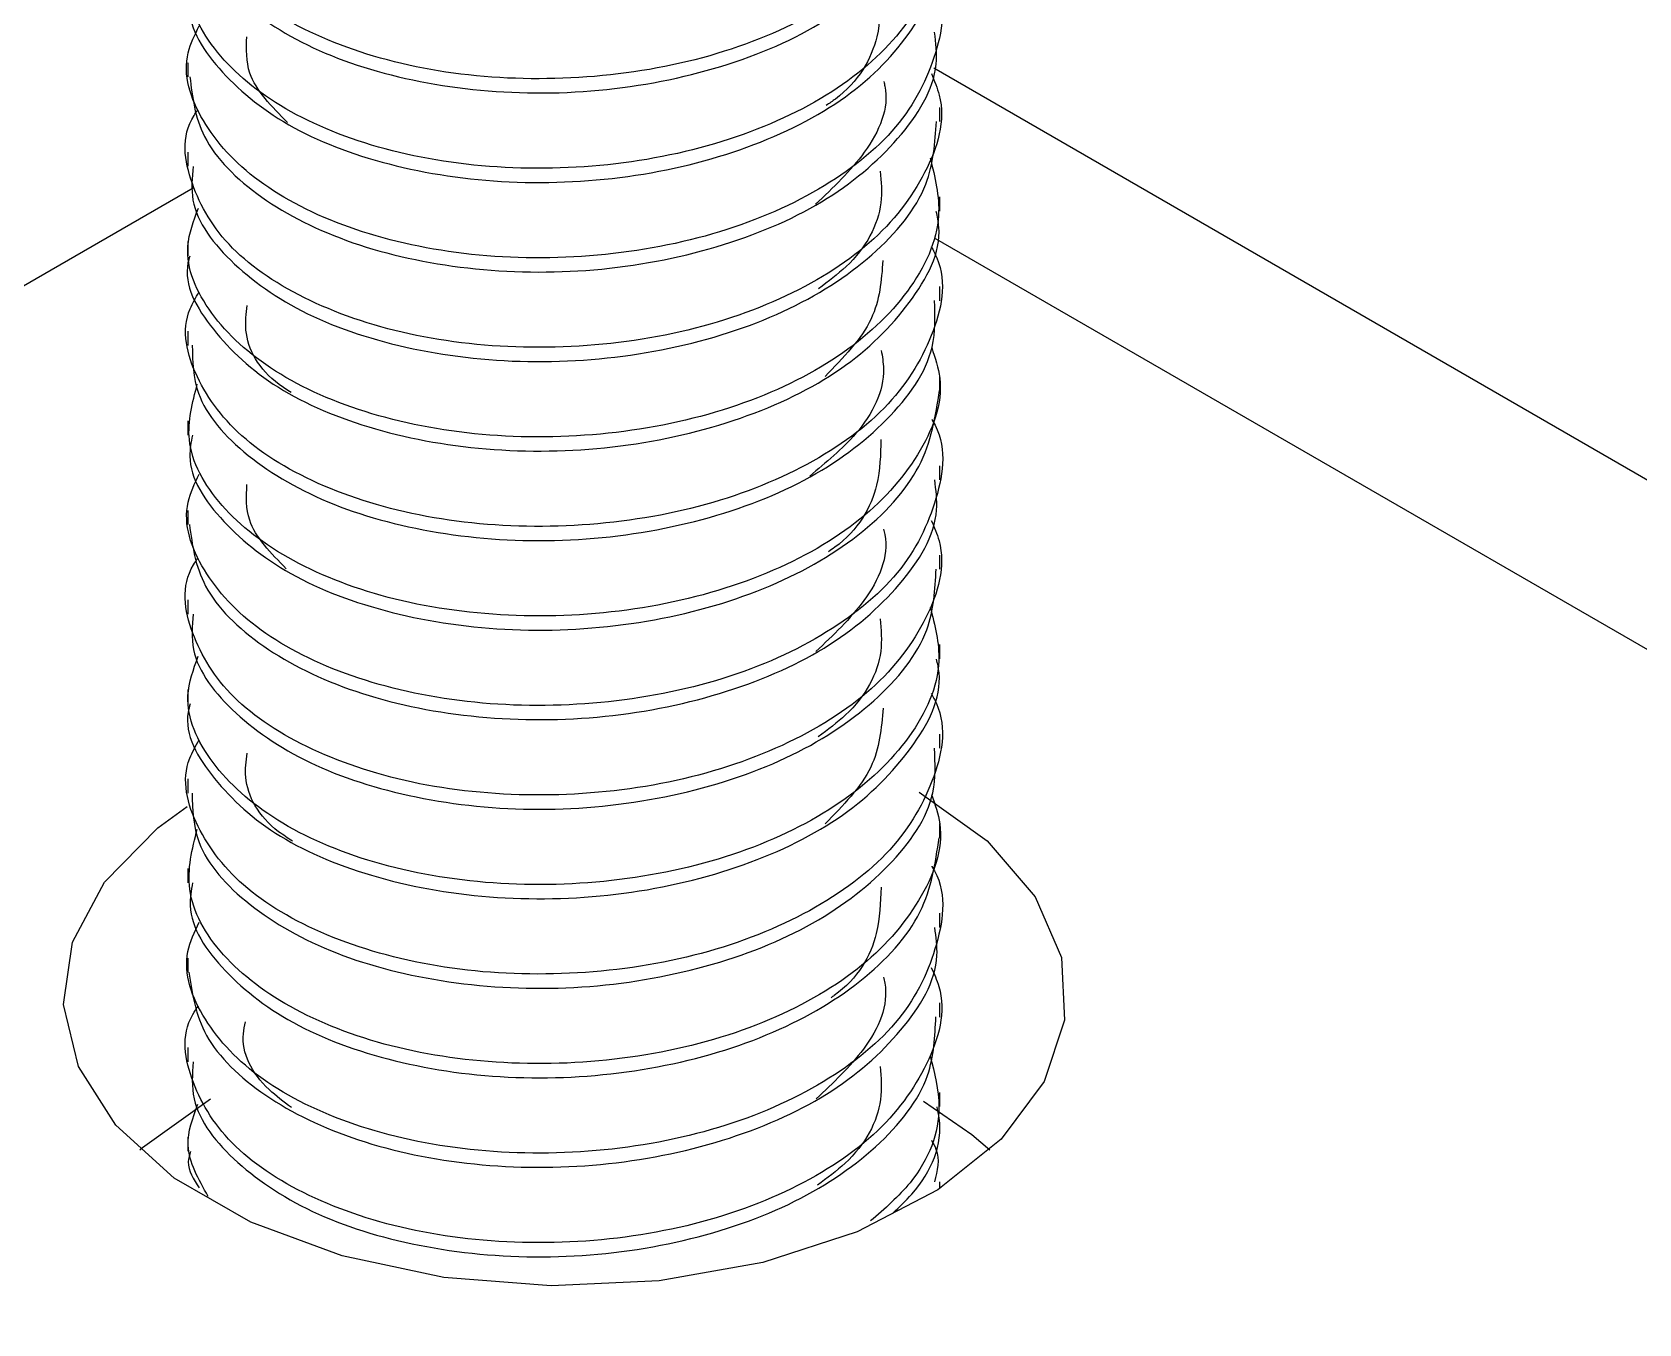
# Model space of a CAD drawing. Extents: x -976302 to -776254, y 5665 to 231437.
# Drawn here: x -793204.6 to -793075.5, y 92816.9 to 92920.6 of the extents above; entities that cross this region are included whole.
import ezdxf

# ---------------------------------------------------------------- set-up
doc = ezdxf.new("R2010")
doc.units = 0
doc.header["$LTSCALE"] = 1000
doc.header["$MEASUREMENT"] = 0
doc.layers.add('暖通', color=7, linetype='Continuous')

msp = doc.modelspace()

# ---------------------------------------------------------------- linework, layer by layer
at = {"layer": '暖通', "color": 7}
for p, q in [((-793192.06, 92918.19), (-793192.06, 92917.05)), ((-793192.06, 92918.19), (-793192.06, 92917.05)), ((-792896.15, 92781.5), (-793132.14, 92917.74)), ((-792896.15, 92781.5), (-793132.14, 92917.74)), ((-793131.68, 92913.46), (-793131.68, 92914.6)), ((-793131.68, 92913.46), (-793131.68, 92914.6)), ((-793192.06, 92911), (-793192.06, 92909.87)), ((-793192.06, 92911), (-793192.06, 92909.87)), ((-793191.64, 92908.11), (-793300.55, 92845.24)), ((-793191.64, 92908.11), (-793300.55, 92845.24)), ((-793131.68, 92906.27), (-793131.68, 92907.41)), ((-793131.68, 92906.27), (-793131.68, 92907.41)), ((-793192.06, 92903.82), (-793192.06, 92902.67)), ((-793192.06, 92903.82), (-793192.06, 92902.67)), ((-792916.27, 92779.51), (-793132.1, 92904.1)), ((-792916.27, 92779.51), (-793132.1, 92904.1)), ((-793131.68, 92899.08), (-793131.68, 92900.22)), ((-793131.68, 92899.08), (-793131.68, 92900.22)), ((-793192.06, 92896.62), (-793192.06, 92895.48)), ((-793192.06, 92896.62), (-793192.06, 92895.48)), ((-793131.68, 92891.88), (-793131.68, 92893.03)), ((-793131.68, 92891.88), (-793131.68, 92893.03)), ((-793192.06, 92889.43), (-793192.06, 92888.29)), ((-793192.06, 92889.43), (-793192.06, 92888.29)), ((-793131.68, 92884.7), (-793131.68, 92885.83)), ((-793131.68, 92884.7), (-793131.68, 92885.83)), ((-793192.06, 92882.24), (-793192.06, 92881.1)), ((-793192.06, 92882.24), (-793192.06, 92881.1)), ((-793131.68, 92877.51), (-793131.68, 92878.65)), ((-793131.68, 92877.51), (-793131.68, 92878.65)), ((-793192.06, 92875.05), (-793192.06, 92873.91)), ((-793192.06, 92875.05), (-793192.06, 92873.91)), ((-793131.68, 92870.31), (-793131.68, 92871.46)), ((-793131.68, 92870.31), (-793131.68, 92871.46)), ((-793192.06, 92867.86), (-793192.06, 92866.72)), ((-793192.06, 92867.86), (-793192.06, 92866.72)), ((-793131.68, 92863.13), (-793131.68, 92864.26)), ((-793131.68, 92863.13), (-793131.68, 92864.26)), ((-793192.06, 92860.67), (-793192.06, 92859.53)), ((-793192.06, 92860.67), (-793192.06, 92859.53)), ((-793131.68, 92855.93), (-793131.68, 92857.08)), ((-793131.68, 92855.93), (-793131.68, 92857.08)), ((-793192.06, 92853.48), (-793192.06, 92852.34)), ((-793192.06, 92853.48), (-793192.06, 92852.34)), ((-793131.68, 92848.75), (-793131.68, 92849.88)), ((-793131.68, 92848.75), (-793131.68, 92849.88)), ((-793192.06, 92846.29), (-793192.06, 92845.15)), ((-793192.06, 92846.29), (-793192.06, 92845.15)), ((-793131.68, 92841.55), (-793131.68, 92842.69)), ((-793131.68, 92841.55), (-793131.68, 92842.69)), ((-793192.06, 92839.1), (-793192.06, 92837.96)), ((-793192.06, 92839.1), (-793192.06, 92837.96)), ((-793131.68, 92834.36), (-793131.68, 92835.5)), ((-793131.68, 92834.36), (-793131.68, 92835.5)), ((-793192.06, 92831.91), (-793192.06, 92830.77)), ((-793192.06, 92831.91), (-793192.06, 92830.77)), ((-793131.68, 92827.76), (-793131.68, 92828.31)), ((-793131.68, 92827.76), (-793131.68, 92828.31))]:
    msp.add_line(p, q, dxfattribs=at)
at = {"layer": '暖通', "color": 7, "flags": 128}
for points in [[(-793133.32, 92859.62), (-793127.87, 92855.7), (-793124, 92851.2), (-793121.9, 92846.32), (-793121.66, 92841.3), (-793123.3, 92836.36), (-793126.74, 92831.75), (-793131.82, 92827.66), (-793138.3, 92824.31), (-793145.88, 92821.84), (-793154.2, 92820.36), (-793162.88, 92819.95), (-793171.5, 92820.63), (-793179.67, 92822.36), (-793187.01, 92825.07), (-793193.16, 92828.62), (-793197.85, 92832.86), (-793200.85, 92837.57), (-793202.03, 92842.55), (-793201.32, 92847.56), (-793198.76, 92852.37), (-793194.48, 92856.74), (-793192.12, 92858.46)], [(-793133.32, 92859.62), (-793127.87, 92855.7), (-793124, 92851.2), (-793121.9, 92846.32), (-793121.66, 92841.3), (-793123.3, 92836.36), (-793126.74, 92831.75), (-793131.82, 92827.66), (-793138.3, 92824.31), (-793145.88, 92821.84), (-793154.2, 92820.36), (-793162.88, 92819.95), (-793171.5, 92820.63), (-793179.67, 92822.36), (-793187.01, 92825.07), (-793193.16, 92828.62), (-793197.85, 92832.86), (-793200.85, 92837.57), (-793202.03, 92842.55), (-793201.32, 92847.56), (-793198.76, 92852.37), (-793194.48, 92856.74), (-793192.12, 92858.46)], [(-793190.25, 92834.96), (-793195.7, 92831.05), (-793195.91, 92830.86)], [(-793190.25, 92834.96), (-793195.7, 92831.05), (-793195.91, 92830.86)], [(-793127.66, 92830.86), (-793129.09, 92832.09), (-793132.99, 92834.77)], [(-793127.66, 92830.86), (-793129.09, 92832.09), (-793132.99, 92834.77)]]:
    msp.add_lwpolyline(points, dxfattribs=at)
at = {"layer": '暖通', "color": 7}
for points, knots in [([(-793132.36, 92939.33), (-793132.19, 92938.99), (-793130.99, 92936.66), (-793132.05, 92931.96), (-793135.75, 92926.09), (-793142.7, 92921.26), (-793151.74, 92917.96), (-793161.94, 92916.62), (-793172.14, 92917.21), (-793181.16, 92919.77), (-793188.06, 92923.84), (-793191.75, 92928.96), (-793192.72, 92933.22), (-793191.41, 92935.35), (-793191.16, 92935.77)], [0, 0, 0, 0, 0.016334, 0.112413, 0.208502, 0.304584, 0.40066, 0.496761, 0.592839, 0.688942, 0.785018, 0.881106, 0.977192, 1, 1, 1, 1]), ([(-793132.36, 92939.33), (-793132.19, 92938.99), (-793130.99, 92936.66), (-793132.05, 92931.96), (-793135.75, 92926.09), (-793142.7, 92921.26), (-793151.74, 92917.96), (-793161.94, 92916.62), (-793172.14, 92917.21), (-793181.16, 92919.77), (-793188.06, 92923.84), (-793191.75, 92928.96), (-793192.72, 92933.22), (-793191.41, 92935.35), (-793191.16, 92935.77)], [0, 0, 0, 0, 0.016334, 0.112413, 0.208502, 0.304584, 0.40066, 0.496761, 0.592839, 0.688942, 0.785018, 0.881106, 0.977192, 1, 1, 1, 1]), ([(-793191.69, 92931.45), (-793191.68, 92930.2), (-793191.67, 92927.12), (-793187.75, 92922.55), (-793180.91, 92918.49), (-793171.8, 92916.07), (-793161.59, 92915.46), (-793151.42, 92916.94), (-793142.39, 92920.24), (-793135.7, 92925.15), (-793131.98, 92930.33), (-793132.05, 92933.73), (-793132.08, 92935.04)], [0, 0, 0, 0, 0.072935, 0.18042, 0.287895, 0.395364, 0.502861, 0.610333, 0.717833, 0.825302, 0.932786, 1, 1, 1, 1]), ([(-793191.69, 92931.45), (-793191.68, 92930.2), (-793191.67, 92927.12), (-793187.75, 92922.55), (-793180.91, 92918.49), (-793171.8, 92916.07), (-793161.59, 92915.46), (-793151.42, 92916.94), (-793142.39, 92920.24), (-793135.7, 92925.15), (-793131.98, 92930.33), (-793132.05, 92933.73), (-793132.08, 92935.04)], [0, 0, 0, 0, 0.072935, 0.18042, 0.287895, 0.395364, 0.502861, 0.610333, 0.717833, 0.825302, 0.932786, 1, 1, 1, 1]), ([(-793132.34, 92931.29), (-793132.05, 92930.41), (-793131.11, 92927.49), (-793133.15, 92922.35), (-793138.17, 92916.85), (-793146.07, 92912.55), (-793155.69, 92910), (-793166.04, 92909.43), (-793175.89, 92910.81), (-793184.2, 92914.04), (-793189.87, 92918.56), (-793192.55, 92923.56), (-793191.68, 92926.73), (-793191.31, 92928.09)], [0, 0, 0, 0, 0.042151, 0.140396, 0.238667, 0.336909, 0.435167, 0.533418, 0.631666, 0.729926, 0.828167, 0.926441, 1, 1, 1, 1]), ([(-793132.34, 92931.29), (-793132.05, 92930.41), (-793131.11, 92927.49), (-793133.15, 92922.35), (-793138.17, 92916.85), (-793146.07, 92912.55), (-793155.69, 92910), (-793166.04, 92909.43), (-793175.89, 92910.81), (-793184.2, 92914.04), (-793189.87, 92918.56), (-793192.55, 92923.56), (-793191.68, 92926.73), (-793191.31, 92928.09)], [0, 0, 0, 0, 0.042151, 0.140396, 0.238667, 0.336909, 0.435167, 0.533418, 0.631666, 0.729926, 0.828167, 0.926441, 1, 1, 1, 1]), ([(-793191.71, 92924.23), (-793191.81, 92923.72), (-793192.27, 92921.38), (-793189.63, 92917.3), (-793183.98, 92912.72), (-793175.58, 92909.63), (-793165.69, 92908.26), (-793155.35, 92908.93), (-793145.78, 92911.54), (-793137.91, 92915.85), (-793133.16, 92921.46), (-793131.13, 92925.69), (-793131.7, 92927.79), (-793131.71, 92927.83)], [0, 0, 0, 0, 0.030346, 0.137845, 0.245367, 0.352863, 0.460389, 0.56789, 0.6754, 0.782904, 0.890399, 0.997925, 1, 1, 1, 1]), ([(-793191.71, 92924.23), (-793191.81, 92923.72), (-793192.27, 92921.38), (-793189.63, 92917.3), (-793183.98, 92912.72), (-793175.58, 92909.63), (-793165.69, 92908.26), (-793155.35, 92908.93), (-793145.78, 92911.54), (-793137.91, 92915.85), (-793133.16, 92921.46), (-793131.13, 92925.69), (-793131.7, 92927.79), (-793131.71, 92927.83)], [0, 0, 0, 0, 0.030346, 0.137845, 0.245367, 0.352863, 0.460389, 0.56789, 0.6754, 0.782904, 0.890399, 0.997925, 1, 1, 1, 1]), ([(-793132.33, 92925.45), (-793132.29, 92925.37), (-793131.05, 92923.35), (-793131.69, 92918.9), (-793134.64, 92912.88), (-793141.05, 92907.79), (-793149.7, 92904.12), (-793159.76, 92902.36), (-793170.05, 92902.54), (-793179.41, 92904.7), (-793186.83, 92908.51), (-793191.24, 92913.43), (-793192.72, 92917.96), (-793191.49, 92920.43), (-793191.14, 92921.14)], [0, 0, 0, 0, 0.003564, 0.099346, 0.195128, 0.290919, 0.386693, 0.4825, 0.578279, 0.674073, 0.769851, 0.865631, 0.961425, 1, 1, 1, 1]), ([(-793132.33, 92925.45), (-793132.29, 92925.37), (-793131.05, 92923.35), (-793131.69, 92918.9), (-793134.64, 92912.88), (-793141.05, 92907.79), (-793149.7, 92904.12), (-793159.76, 92902.36), (-793170.05, 92902.54), (-793179.41, 92904.7), (-793186.83, 92908.51), (-793191.24, 92913.43), (-793192.72, 92917.96), (-793191.49, 92920.43), (-793191.14, 92921.14)], [0, 0, 0, 0, 0.003564, 0.099346, 0.195128, 0.290919, 0.386693, 0.4825, 0.578279, 0.674073, 0.769851, 0.865631, 0.961425, 1, 1, 1, 1]), ([(-793136.41, 92923.87), (-793136.42, 92922.68), (-793136.47, 92919.68), (-793138.33, 92916.45), (-793140.54, 92914.93), (-793140.79, 92914.76)], [0, 0, 0, 0, 0.3719109, 0.9298004, 1, 1, 1, 1]), ([(-793136.41, 92923.87), (-793136.42, 92922.68), (-793136.47, 92919.68), (-793138.33, 92916.45), (-793140.54, 92914.93), (-793140.79, 92914.76)], [0, 0, 0, 0, 0.3719109, 0.9298004, 1, 1, 1, 1]), ([(-793191.89, 92917.06), (-793191.7, 92915.44), (-793191.28, 92911.98), (-793186.54, 92907.2), (-793179.14, 92903.46), (-793169.71, 92901.39), (-793159.41, 92901.22), (-793149.39, 92903.12), (-793140.74, 92906.76), (-793134.67, 92911.96), (-793131.65, 92916.83), (-793131.99, 92919.78), (-793132.09, 92920.64)], [0, 0, 0, 0, 0.0955735, 0.2030788, 0.31056, 0.418048, 0.5255442, 0.6330266, 0.7405343, 0.8480143, 0.9555219, 1, 1, 1, 1]), ([(-793191.89, 92917.06), (-793191.7, 92915.44), (-793191.28, 92911.98), (-793186.54, 92907.2), (-793179.14, 92903.46), (-793169.71, 92901.39), (-793159.41, 92901.22), (-793149.39, 92903.12), (-793140.74, 92906.76), (-793134.67, 92911.96), (-793131.65, 92916.83), (-793131.99, 92919.78), (-793132.09, 92920.64)], [0, 0, 0, 0, 0.0955735, 0.2030788, 0.31056, 0.418048, 0.5255442, 0.6330266, 0.7405343, 0.8480143, 0.9555219, 1, 1, 1, 1]), ([(-793184.05, 92913.38), (-793185.32, 92914.67), (-793187.45, 92916.84), (-793187.36, 92919.29), (-793187.32, 92920.28)], [0, 0, 0, 0, 0.595412, 1, 1, 1, 1]), ([(-793184.05, 92913.38), (-793185.32, 92914.67), (-793187.45, 92916.84), (-793187.36, 92919.29), (-793187.32, 92920.28)], [0, 0, 0, 0, 0.595412, 1, 1, 1, 1]), ([(-793132.35, 92917.32), (-793132.11, 92916.74), (-793131.01, 92914.15), (-793132.49, 92909.25), (-793136.82, 92903.54), (-793144.23, 92898.95), (-793153.57, 92895.99), (-793163.86, 92895.01), (-793173.92, 92895.97), (-793182.6, 92898.85), (-793189.03, 92903.15), (-793192.05, 92908.4), (-793192.67, 92912.41), (-793191.35, 92914.26), (-793191.24, 92914.42)], [0, 0, 0, 0, 0.0274174, 0.1237927, 0.2201855, 0.3165592, 0.4129366, 0.5093253, 0.6056991, 0.7020974, 0.7984696, 0.894864, 0.9912409, 1, 1, 1, 1]), ([(-793132.35, 92917.32), (-793132.11, 92916.74), (-793131.01, 92914.15), (-793132.49, 92909.25), (-793136.82, 92903.54), (-793144.23, 92898.95), (-793153.57, 92895.99), (-793163.86, 92895.01), (-793173.92, 92895.97), (-793182.6, 92898.85), (-793189.03, 92903.15), (-793192.05, 92908.4), (-793192.67, 92912.41), (-793191.35, 92914.26), (-793191.24, 92914.42)], [0, 0, 0, 0, 0.0274174, 0.1237927, 0.2201855, 0.3165592, 0.4129366, 0.5093253, 0.6056991, 0.7020974, 0.7984696, 0.894864, 0.9912409, 1, 1, 1, 1]), ([(-793136.17, 92916.67), (-793136.14, 92916.55), (-793135.66, 92914.66), (-793137.24, 92911.02), (-793140.23, 92908.16), (-793141.64, 92906.82)], [0, 0, 0, 0, 0.0345542, 0.5451658, 1, 1, 1, 1]), ([(-793136.17, 92916.67), (-793136.14, 92916.55), (-793135.66, 92914.66), (-793137.24, 92911.02), (-793140.23, 92908.16), (-793141.64, 92906.82)], [0, 0, 0, 0, 0.0345542, 0.5451658, 1, 1, 1, 1]), ([(-793191.63, 92909.86), (-793191.72, 92908.96), (-793191.97, 92906.22), (-793188.69, 92901.87), (-793182.39, 92897.55), (-793173.59, 92894.81), (-793163.51, 92893.84), (-793153.24, 92894.95), (-793143.92, 92897.93), (-793136.73, 92902.57), (-793132.3, 92907.99), (-793132.05, 92911.78), (-793131.94, 92913.47)], [0, 0, 0, 0, 0.05306, 0.160543, 0.268032, 0.375504, 0.483012, 0.59049, 0.697988, 0.805464, 0.912944, 1, 1, 1, 1]), ([(-793191.63, 92909.86), (-793191.72, 92908.96), (-793191.97, 92906.22), (-793188.69, 92901.87), (-793182.39, 92897.55), (-793173.59, 92894.81), (-793163.51, 92893.84), (-793153.24, 92894.95), (-793143.92, 92897.93), (-793136.73, 92902.57), (-793132.3, 92907.99), (-793132.05, 92911.78), (-793131.94, 92913.47)], [0, 0, 0, 0, 0.05306, 0.160543, 0.268032, 0.375504, 0.483012, 0.59049, 0.697988, 0.805464, 0.912944, 1, 1, 1, 1]), ([(-793132.44, 92910.54), (-793132.06, 92909), (-793131.18, 92905.39), (-793133.82, 92899.69), (-793139.45, 92894.38), (-793147.73, 92890.36), (-793157.58, 92888.18), (-793167.92, 92887.96), (-793177.57, 92889.71), (-793185.48, 92893.22), (-793190.57, 92897.94), (-793192.65, 92902.69), (-793191.59, 92905.49), (-793191.21, 92906.51)], [0, 0, 0, 0, 0.072053, 0.169059, 0.266087, 0.36309, 0.460118, 0.557125, 0.654139, 0.751151, 0.848152, 0.945184, 1, 1, 1, 1]), ([(-793132.44, 92910.54), (-793132.06, 92909), (-793131.18, 92905.39), (-793133.82, 92899.69), (-793139.45, 92894.38), (-793147.73, 92890.36), (-793157.58, 92888.18), (-793167.92, 92887.96), (-793177.57, 92889.71), (-793185.48, 92893.22), (-793190.57, 92897.94), (-793192.65, 92902.69), (-793191.59, 92905.49), (-793191.21, 92906.51)], [0, 0, 0, 0, 0.072053, 0.169059, 0.266087, 0.36309, 0.460118, 0.557125, 0.654139, 0.751151, 0.848152, 0.945184, 1, 1, 1, 1]), ([(-793136.45, 92909.48), (-793136.38, 92908.64), (-793136.16, 92906), (-793137.99, 92902.59), (-793140.63, 92900.62), (-793141.4, 92900.04)], [0, 0, 0, 0, 0.2499795, 0.7816388, 1, 1, 1, 1]), ([(-793136.45, 92909.48), (-793136.38, 92908.64), (-793136.16, 92906), (-793137.99, 92902.59), (-793140.63, 92900.62), (-793141.4, 92900.04)], [0, 0, 0, 0, 0.2499795, 0.7816388, 1, 1, 1, 1]), ([(-793191.91, 92902.66), (-793191.96, 92902.48), (-793192.51, 92900.49), (-793190.32, 92896.67), (-793185.29, 92891.9), (-793177.26, 92888.5), (-793167.58, 92886.8), (-793157.23, 92887.08), (-793147.43, 92889.36), (-793139.18, 92893.36), (-793133.79, 92898.8), (-793131.36, 92903.33), (-793131.87, 92905.83), (-793131.95, 92906.25)], [0, 0, 0, 0, 0.01057, 0.118074, 0.225608, 0.333111, 0.440633, 0.548143, 0.655652, 0.763172, 0.870672, 0.978209, 1, 1, 1, 1]), ([(-793191.91, 92902.66), (-793191.96, 92902.48), (-793192.51, 92900.49), (-793190.32, 92896.67), (-793185.29, 92891.9), (-793177.26, 92888.5), (-793167.58, 92886.8), (-793157.23, 92887.08), (-793147.43, 92889.36), (-793139.18, 92893.36), (-793133.79, 92898.8), (-793131.36, 92903.33), (-793131.87, 92905.83), (-793131.95, 92906.25)], [0, 0, 0, 0, 0.01057, 0.118074, 0.225608, 0.333111, 0.440633, 0.548143, 0.655652, 0.763172, 0.870672, 0.978209, 1, 1, 1, 1]), ([(-793132.36, 92903.44), (-793132.2, 92903.13), (-793130.99, 92900.84), (-793131.99, 92896.17), (-793135.6, 92890.28), (-793142.49, 92885.42), (-793151.48, 92882.07), (-793161.67, 92880.68), (-793171.88, 92881.22), (-793180.94, 92883.73), (-793187.92, 92887.77), (-793191.69, 92892.86), (-793192.72, 92897.15), (-793191.42, 92899.33), (-793191.15, 92899.78)], [0, 0, 0, 0, 0.014738, 0.110778, 0.206826, 0.302869, 0.398903, 0.494966, 0.591004, 0.687066, 0.783103, 0.87915, 0.975196, 1, 1, 1, 1]), ([(-793132.36, 92903.44), (-793132.2, 92903.13), (-793130.99, 92900.84), (-793131.99, 92896.17), (-793135.6, 92890.28), (-793142.49, 92885.42), (-793151.48, 92882.07), (-793161.67, 92880.68), (-793171.88, 92881.22), (-793180.94, 92883.73), (-793187.92, 92887.77), (-793191.69, 92892.86), (-793192.72, 92897.15), (-793191.42, 92899.33), (-793191.15, 92899.78)], [0, 0, 0, 0, 0.014738, 0.110778, 0.206826, 0.302869, 0.398903, 0.494966, 0.591004, 0.687066, 0.783103, 0.87915, 0.975196, 1, 1, 1, 1]), ([(-793136.24, 92902.31), (-793136.36, 92900.71), (-793136.62, 92897.37), (-793139.42, 92894.5), (-793140.89, 92893)], [0, 0, 0, 0, 0.4781832, 1, 1, 1, 1]), ([(-793136.24, 92902.31), (-793136.36, 92900.71), (-793136.62, 92897.37), (-793139.42, 92894.5), (-793140.89, 92893)], [0, 0, 0, 0, 0.4781832, 1, 1, 1, 1]), ([(-793191.7, 92895.5), (-793191.68, 92894.2), (-793191.62, 92891.07), (-793187.61, 92886.48), (-793180.7, 92882.46), (-793171.54, 92880.07), (-793161.32, 92879.52), (-793151.16, 92881.06), (-793142.18, 92884.39), (-793135.57, 92889.34), (-793131.93, 92894.49), (-793132.05, 92897.83), (-793132.09, 92899.09)], [0, 0, 0, 0, 0.075781, 0.183268, 0.290742, 0.398213, 0.505709, 0.61318, 0.720681, 0.828151, 0.935637, 1, 1, 1, 1]), ([(-793191.7, 92895.5), (-793191.68, 92894.2), (-793191.62, 92891.07), (-793187.61, 92886.48), (-793180.7, 92882.46), (-793171.54, 92880.07), (-793161.32, 92879.52), (-793151.16, 92881.06), (-793142.18, 92884.39), (-793135.57, 92889.34), (-793131.93, 92894.49), (-793132.05, 92897.83), (-793132.09, 92899.09)], [0, 0, 0, 0, 0.075781, 0.183268, 0.290742, 0.398213, 0.505709, 0.61318, 0.720681, 0.828151, 0.935637, 1, 1, 1, 1]), ([(-793183.77, 92891.7), (-793184.1, 92891.91), (-793186.22, 92893.29), (-793187.63, 92895.85), (-793187.37, 92898.04), (-793187.3, 92898.69)], [0, 0, 0, 0, 0.112106, 0.734779, 1, 1, 1, 1]), ([(-793183.77, 92891.7), (-793184.1, 92891.91), (-793186.22, 92893.29), (-793187.63, 92895.85), (-793187.37, 92898.04), (-793187.3, 92898.69)], [0, 0, 0, 0, 0.112106, 0.734779, 1, 1, 1, 1]), ([(-793132.32, 92895.31), (-793132.05, 92894.49), (-793131.1, 92891.64), (-793133.06, 92886.56), (-793137.99, 92881.03), (-793145.83, 92876.69), (-793155.42, 92874.09), (-793165.76, 92873.47), (-793175.65, 92874.8), (-793184.01, 92877.99), (-793189.77, 92882.48), (-793192.56, 92887.59), (-793191.69, 92890.89), (-793191.3, 92892.37)], [0, 0, 0, 0, 0.038886, 0.136779, 0.234697, 0.332588, 0.430493, 0.528393, 0.626288, 0.724198, 0.822087, 0.920009, 1, 1, 1, 1]), ([(-793132.32, 92895.31), (-793132.05, 92894.49), (-793131.1, 92891.64), (-793133.06, 92886.56), (-793137.99, 92881.03), (-793145.83, 92876.69), (-793155.42, 92874.09), (-793165.76, 92873.47), (-793175.65, 92874.8), (-793184.01, 92877.99), (-793189.77, 92882.48), (-793192.56, 92887.59), (-793191.69, 92890.89), (-793191.3, 92892.37)], [0, 0, 0, 0, 0.038886, 0.136779, 0.234697, 0.332588, 0.430493, 0.528393, 0.626288, 0.724198, 0.822087, 0.920009, 1, 1, 1, 1]), ([(-793136.37, 92895.09), (-793136.29, 92894.6), (-793135.9, 92892.32), (-793137.73, 92888.62), (-793140.8, 92886.09), (-793142.12, 92884.99)], [0, 0, 0, 0, 0.13508, 0.628381, 1, 1, 1, 1]), ([(-793136.37, 92895.09), (-793136.29, 92894.6), (-793135.9, 92892.32), (-793137.73, 92888.62), (-793140.8, 92886.09), (-793142.12, 92884.99)], [0, 0, 0, 0, 0.13508, 0.628381, 1, 1, 1, 1]), ([(-793191.69, 92888.28), (-793191.8, 92887.72), (-793192.24, 92885.33), (-793189.53, 92881.22), (-793183.79, 92876.67), (-793175.33, 92873.62), (-793165.41, 92872.3), (-793155.09, 92873.03), (-793145.51, 92875.68), (-793137.85, 92880.03), (-793132.67, 92885.66), (-793132.01, 92889.81), (-793131.69, 92891.88)], [0, 0, 0, 0, 0.03319, 0.140686, 0.248204, 0.355696, 0.46322, 0.570717, 0.678225, 0.785724, 0.893217, 1, 1, 1, 1]), ([(-793191.69, 92888.28), (-793191.8, 92887.72), (-793192.24, 92885.33), (-793189.53, 92881.22), (-793183.79, 92876.67), (-793175.33, 92873.62), (-793165.41, 92872.3), (-793155.09, 92873.03), (-793145.51, 92875.68), (-793137.85, 92880.03), (-793132.67, 92885.66), (-793132.01, 92889.81), (-793131.69, 92891.88)], [0, 0, 0, 0, 0.03319, 0.140686, 0.248204, 0.355696, 0.46322, 0.570717, 0.678225, 0.785724, 0.893217, 1, 1, 1, 1]), ([(-793132.32, 92889.56), (-793132.3, 92889.52), (-793131.06, 92887.53), (-793131.65, 92883.11), (-793134.51, 92877.08), (-793140.84, 92871.96), (-793149.45, 92868.24), (-793159.49, 92866.43), (-793169.79, 92866.56), (-793179.18, 92868.67), (-793186.67, 92872.44), (-793191.16, 92877.34), (-793192.71, 92881.89), (-793191.5, 92884.41), (-793191.15, 92885.15)], [0, 0, 0, 0, 0.001955, 0.097704, 0.193451, 0.289208, 0.384948, 0.48072, 0.576464, 0.672223, 0.767968, 0.863712, 0.959473, 1, 1, 1, 1]), ([(-793132.32, 92889.56), (-793132.3, 92889.52), (-793131.06, 92887.53), (-793131.65, 92883.11), (-793134.51, 92877.08), (-793140.84, 92871.96), (-793149.45, 92868.24), (-793159.49, 92866.43), (-793169.79, 92866.56), (-793179.18, 92868.67), (-793186.67, 92872.44), (-793191.16, 92877.34), (-793192.71, 92881.89), (-793191.5, 92884.41), (-793191.15, 92885.15)], [0, 0, 0, 0, 0.001955, 0.097704, 0.193451, 0.289208, 0.384948, 0.48072, 0.576464, 0.672223, 0.767968, 0.863712, 0.959473, 1, 1, 1, 1]), ([(-793136.4, 92887.92), (-793136.43, 92886.71), (-793136.49, 92883.7), (-793138.31, 92880.5), (-793140.44, 92879.04), (-793140.61, 92878.92)], [0, 0, 0, 0, 0.384156, 0.951134, 1, 1, 1, 1]), ([(-793136.4, 92887.92), (-793136.43, 92886.71), (-793136.49, 92883.7), (-793138.31, 92880.5), (-793140.44, 92879.04), (-793140.61, 92878.92)], [0, 0, 0, 0, 0.384156, 0.951134, 1, 1, 1, 1]), ([(-793191.93, 92881.11), (-793191.7, 92879.43), (-793191.23, 92875.93), (-793186.38, 92871.13), (-793178.91, 92867.43), (-793169.44, 92865.41), (-793159.13, 92865.3), (-793149.14, 92867.24), (-793140.53, 92870.93), (-793134.55, 92876.15), (-793131.61, 92880.98), (-793131.98, 92883.88), (-793132.08, 92884.69)], [0, 0, 0, 0, 0.098401, 0.20591, 0.313393, 0.420885, 0.528383, 0.635868, 0.743377, 0.85086, 0.958372, 1, 1, 1, 1]), ([(-793191.93, 92881.11), (-793191.7, 92879.43), (-793191.23, 92875.93), (-793186.38, 92871.13), (-793178.91, 92867.43), (-793169.44, 92865.41), (-793159.13, 92865.3), (-793149.14, 92867.24), (-793140.53, 92870.93), (-793134.55, 92876.15), (-793131.61, 92880.98), (-793131.98, 92883.88), (-793132.08, 92884.69)], [0, 0, 0, 0, 0.098401, 0.20591, 0.313393, 0.420885, 0.528383, 0.635868, 0.743377, 0.85086, 0.958372, 1, 1, 1, 1]), ([(-793184.15, 92877.54), (-793185.39, 92878.81), (-793187.47, 92880.94), (-793187.36, 92883.35), (-793187.31, 92884.32)], [0, 0, 0, 0, 0.595606, 1, 1, 1, 1]), ([(-793184.15, 92877.54), (-793185.39, 92878.81), (-793187.47, 92880.94), (-793187.36, 92883.35), (-793187.31, 92884.32)], [0, 0, 0, 0, 0.595606, 1, 1, 1, 1]), ([(-793132.36, 92881.43), (-793132.12, 92880.89), (-793131.01, 92878.33), (-793132.42, 92873.46), (-793136.66, 92867.73), (-793144.01, 92863.1), (-793153.3, 92860.09), (-793163.58, 92859.06), (-793173.67, 92859.97), (-793182.4, 92862.81), (-793188.9, 92867.07), (-793192.02, 92872.3), (-793192.68, 92876.35), (-793191.36, 92878.24), (-793191.23, 92878.43)], [0, 0, 0, 0, 0.025834, 0.122165, 0.218512, 0.314842, 0.411174, 0.507519, 0.603849, 0.700203, 0.796531, 0.89288, 0.989213, 1, 1, 1, 1]), ([(-793132.36, 92881.43), (-793132.12, 92880.89), (-793131.01, 92878.33), (-793132.42, 92873.46), (-793136.66, 92867.73), (-793144.01, 92863.1), (-793153.3, 92860.09), (-793163.58, 92859.06), (-793173.67, 92859.97), (-793182.4, 92862.81), (-793188.9, 92867.07), (-793192.02, 92872.3), (-793192.68, 92876.35), (-793191.36, 92878.24), (-793191.23, 92878.43)], [0, 0, 0, 0, 0.025834, 0.122165, 0.218512, 0.314842, 0.411174, 0.507519, 0.603849, 0.700203, 0.796531, 0.89288, 0.989213, 1, 1, 1, 1]), ([(-793136.19, 92880.72), (-793136.15, 92880.58), (-793135.68, 92878.66), (-793137.25, 92875.04), (-793140.23, 92872.22), (-793141.62, 92870.9)], [0, 0, 0, 0, 0.040228, 0.552757, 1, 1, 1, 1]), ([(-793136.19, 92880.72), (-793136.15, 92880.58), (-793135.68, 92878.66), (-793137.25, 92875.04), (-793140.23, 92872.22), (-793141.62, 92870.9)], [0, 0, 0, 0, 0.040228, 0.552757, 1, 1, 1, 1]), ([(-793191.63, 92873.91), (-793191.71, 92872.96), (-793191.93, 92870.17), (-793188.57, 92865.79), (-793182.18, 92861.51), (-793173.33, 92858.81), (-793163.23, 92857.89), (-793152.97, 92859.06), (-793143.69, 92862.08), (-793136.57, 92866.76), (-793132.25, 92872.15), (-793132.05, 92875.88), (-793131.97, 92877.52)], [0, 0, 0, 0, 0.055911, 0.163393, 0.270879, 0.378349, 0.485856, 0.593332, 0.700829, 0.808304, 0.915783, 1, 1, 1, 1]), ([(-793191.63, 92873.91), (-793191.71, 92872.96), (-793191.93, 92870.17), (-793188.57, 92865.79), (-793182.18, 92861.51), (-793173.33, 92858.81), (-793163.23, 92857.89), (-793152.97, 92859.06), (-793143.69, 92862.08), (-793136.57, 92866.76), (-793132.25, 92872.15), (-793132.05, 92875.88), (-793131.97, 92877.52)], [0, 0, 0, 0, 0.055911, 0.163393, 0.270879, 0.378349, 0.485856, 0.593332, 0.700829, 0.808304, 0.915783, 1, 1, 1, 1]), ([(-793132.44, 92874.47), (-793132.07, 92873.02), (-793131.17, 92869.52), (-793133.71, 92863.89), (-793139.26, 92858.56), (-793147.49, 92854.49), (-793157.31, 92852.26), (-793167.65, 92851.99), (-793177.33, 92853.69), (-793185.3, 92857.16), (-793190.48, 92861.85), (-793192.63, 92866.63), (-793191.61, 92869.47), (-793191.23, 92870.52)], [0, 0, 0, 0, 0.067864, 0.165102, 0.262365, 0.359602, 0.456862, 0.554103, 0.65135, 0.748597, 0.845831, 0.943098, 1, 1, 1, 1]), ([(-793132.44, 92874.47), (-793132.07, 92873.02), (-793131.17, 92869.52), (-793133.71, 92863.89), (-793139.26, 92858.56), (-793147.49, 92854.49), (-793157.31, 92852.26), (-793167.65, 92851.99), (-793177.33, 92853.69), (-793185.3, 92857.16), (-793190.48, 92861.85), (-793192.63, 92866.63), (-793191.61, 92869.47), (-793191.23, 92870.52)], [0, 0, 0, 0, 0.067864, 0.165102, 0.262365, 0.359602, 0.456862, 0.554103, 0.65135, 0.748597, 0.845831, 0.943098, 1, 1, 1, 1]), ([(-793136.45, 92873.53), (-793136.38, 92872.66), (-793136.17, 92870), (-793138.02, 92866.59), (-793140.67, 92864.63), (-793141.43, 92864.06)], [0, 0, 0, 0, 0.254766, 0.784297, 1, 1, 1, 1]), ([(-793136.45, 92873.53), (-793136.38, 92872.66), (-793136.17, 92870), (-793138.02, 92866.59), (-793140.67, 92864.63), (-793141.43, 92864.06)], [0, 0, 0, 0, 0.254766, 0.784297, 1, 1, 1, 1]), ([(-793191.87, 92866.7), (-793191.93, 92866.48), (-793192.48, 92864.44), (-793190.23, 92860.58), (-793185.1, 92855.84), (-793177.02, 92852.49), (-793167.31, 92850.83), (-793156.96, 92851.16), (-793147.19, 92853.49), (-793139, 92857.54), (-793133.69, 92863), (-793131.32, 92867.49), (-793131.85, 92869.93), (-793131.93, 92870.3)], [0, 0, 0, 0, 0.013397, 0.120903, 0.228437, 0.335941, 0.443465, 0.550976, 0.658487, 0.766006, 0.873507, 0.981046, 1, 1, 1, 1]), ([(-793191.87, 92866.7), (-793191.93, 92866.48), (-793192.48, 92864.44), (-793190.23, 92860.58), (-793185.1, 92855.84), (-793177.02, 92852.49), (-793167.31, 92850.83), (-793156.96, 92851.16), (-793147.19, 92853.49), (-793139, 92857.54), (-793133.69, 92863), (-793131.32, 92867.49), (-793131.85, 92869.93), (-793131.93, 92870.3)], [0, 0, 0, 0, 0.013397, 0.120903, 0.228437, 0.335941, 0.443465, 0.550976, 0.658487, 0.766006, 0.873507, 0.981046, 1, 1, 1, 1]), ([(-793132.36, 92867.55), (-793132.21, 92867.28), (-793131, 92865.02), (-793131.94, 92860.38), (-793135.46, 92854.48), (-793142.28, 92849.58), (-793151.22, 92846.18), (-793161.4, 92844.74), (-793171.62, 92845.23), (-793180.73, 92847.69), (-793187.77, 92851.69), (-793191.63, 92856.76), (-793192.73, 92861.09), (-793191.43, 92863.31), (-793191.14, 92863.8)], [0, 0, 0, 0, 0.01314, 0.109141, 0.205149, 0.301153, 0.397149, 0.493173, 0.589172, 0.685194, 0.781191, 0.877197, 0.973206, 1, 1, 1, 1]), ([(-793132.36, 92867.55), (-793132.21, 92867.28), (-793131, 92865.02), (-793131.94, 92860.38), (-793135.46, 92854.48), (-793142.28, 92849.58), (-793151.22, 92846.18), (-793161.4, 92844.74), (-793171.62, 92845.23), (-793180.73, 92847.69), (-793187.77, 92851.69), (-793191.63, 92856.76), (-793192.73, 92861.09), (-793191.43, 92863.31), (-793191.14, 92863.8)], [0, 0, 0, 0, 0.01314, 0.109141, 0.205149, 0.301153, 0.397149, 0.493173, 0.589172, 0.685194, 0.781191, 0.877197, 0.973206, 1, 1, 1, 1]), ([(-793136.23, 92866.36), (-793136.36, 92864.74), (-793136.63, 92861.41), (-793139.44, 92858.54), (-793140.88, 92857.07)], [0, 0, 0, 0, 0.48535, 1, 1, 1, 1]), ([(-793136.23, 92866.36), (-793136.36, 92864.74), (-793136.63, 92861.41), (-793139.44, 92858.54), (-793140.88, 92857.07)], [0, 0, 0, 0, 0.48535, 1, 1, 1, 1]), ([(-793191.72, 92859.54), (-793191.68, 92858.2), (-793191.58, 92855.03), (-793187.46, 92850.4), (-793180.48, 92846.42), (-793171.28, 92844.08), (-793161.04, 92843.58), (-793150.91, 92845.17), (-793141.97, 92848.55), (-793135.43, 92853.54), (-793131.89, 92858.64), (-793132.04, 92861.94), (-793132.1, 92863.13)], [0, 0, 0, 0, 0.078626, 0.186114, 0.293589, 0.401061, 0.508556, 0.616028, 0.723529, 0.831, 0.938488, 1, 1, 1, 1]), ([(-793191.72, 92859.54), (-793191.68, 92858.2), (-793191.58, 92855.03), (-793187.46, 92850.4), (-793180.48, 92846.42), (-793171.28, 92844.08), (-793161.04, 92843.58), (-793150.91, 92845.17), (-793141.97, 92848.55), (-793135.43, 92853.54), (-793131.89, 92858.64), (-793132.04, 92861.94), (-793132.1, 92863.13)], [0, 0, 0, 0, 0.078626, 0.186114, 0.293589, 0.401061, 0.508556, 0.616028, 0.723529, 0.831, 0.938488, 1, 1, 1, 1]), ([(-793183.65, 92855.67), (-793184.03, 92855.92), (-793186.21, 92857.34), (-793187.64, 92859.93), (-793187.38, 92862.1), (-793187.3, 92862.74)], [0, 0, 0, 0, 0.13125, 0.745204, 1, 1, 1, 1]), ([(-793183.65, 92855.67), (-793184.03, 92855.92), (-793186.21, 92857.34), (-793187.64, 92859.93), (-793187.38, 92862.1), (-793187.3, 92862.74)], [0, 0, 0, 0, 0.13125, 0.745204, 1, 1, 1, 1]), ([(-793132.33, 92859.42), (-793132.06, 92858.64), (-793131.08, 92855.82), (-793132.97, 92850.76), (-793137.82, 92845.21), (-793145.6, 92840.83), (-793155.16, 92838.18), (-793165.49, 92837.51), (-793175.4, 92838.78), (-793183.81, 92841.93), (-793189.66, 92846.39), (-793192.56, 92851.61), (-793191.71, 92855.04), (-793191.3, 92856.65)], [0, 0, 0, 0, 0.037124, 0.134519, 0.231939, 0.329331, 0.426736, 0.524138, 0.621534, 0.718947, 0.816338, 0.913761, 1, 1, 1, 1]), ([(-793132.33, 92859.42), (-793132.06, 92858.64), (-793131.08, 92855.82), (-793132.97, 92850.76), (-793137.82, 92845.21), (-793145.6, 92840.83), (-793155.16, 92838.18), (-793165.49, 92837.51), (-793175.4, 92838.78), (-793183.81, 92841.93), (-793189.66, 92846.39), (-793192.56, 92851.61), (-793191.71, 92855.04), (-793191.3, 92856.65)], [0, 0, 0, 0, 0.037124, 0.134519, 0.231939, 0.329331, 0.426736, 0.524138, 0.621534, 0.718947, 0.816338, 0.913761, 1, 1, 1, 1]), ([(-793191.68, 92852.33), (-793191.78, 92851.72), (-793192.2, 92849.28), (-793189.41, 92845.13), (-793183.59, 92840.62), (-793175.08, 92837.61), (-793165.14, 92836.34), (-793154.82, 92837.12), (-793145.28, 92839.83), (-793137.68, 92844.21), (-793132.61, 92849.82), (-793132.02, 92853.92), (-793131.73, 92855.94)], [0, 0, 0, 0, 0.036036, 0.14353, 0.251042, 0.35853, 0.466052, 0.573546, 0.681051, 0.788546, 0.896036, 1, 1, 1, 1]), ([(-793191.68, 92852.33), (-793191.78, 92851.72), (-793192.2, 92849.28), (-793189.41, 92845.13), (-793183.59, 92840.62), (-793175.08, 92837.61), (-793165.14, 92836.34), (-793154.82, 92837.12), (-793145.28, 92839.83), (-793137.68, 92844.21), (-793132.61, 92849.82), (-793132.02, 92853.92), (-793131.73, 92855.94)], [0, 0, 0, 0, 0.036036, 0.14353, 0.251042, 0.35853, 0.466052, 0.573546, 0.681051, 0.788546, 0.896036, 1, 1, 1, 1]), ([(-793132.32, 92853.67), (-793132.31, 92853.66), (-793131.07, 92851.71), (-793131.62, 92847.33), (-793134.38, 92841.27), (-793140.65, 92836.12), (-793149.2, 92832.36), (-793159.21, 92830.5), (-793169.52, 92830.58), (-793178.95, 92832.64), (-793186.51, 92836.37), (-793191.08, 92841.25), (-793192.71, 92845.83), (-793191.52, 92848.39), (-793191.15, 92849.17)], [0, 0, 0, 0, 0.000345, 0.096061, 0.191773, 0.287498, 0.383204, 0.478942, 0.574653, 0.670377, 0.766088, 0.861797, 0.957526, 1, 1, 1, 1]), ([(-793132.32, 92853.67), (-793132.31, 92853.66), (-793131.07, 92851.71), (-793131.62, 92847.33), (-793134.38, 92841.27), (-793140.65, 92836.12), (-793149.2, 92832.36), (-793159.21, 92830.5), (-793169.52, 92830.58), (-793178.95, 92832.64), (-793186.51, 92836.37), (-793191.08, 92841.25), (-793192.71, 92845.83), (-793191.52, 92848.39), (-793191.15, 92849.17)], [0, 0, 0, 0, 0.000345, 0.096061, 0.191773, 0.287498, 0.383204, 0.478942, 0.574653, 0.670377, 0.766088, 0.861797, 0.957526, 1, 1, 1, 1]), ([(-793136.39, 92851.97), (-793136.43, 92850.74), (-793136.52, 92847.71), (-793138.28, 92844.57), (-793140.32, 92843.16), (-793140.4, 92843.1)], [0, 0, 0, 0, 0.397916, 0.975895, 1, 1, 1, 1]), ([(-793136.39, 92851.97), (-793136.43, 92850.74), (-793136.52, 92847.71), (-793138.28, 92844.57), (-793140.32, 92843.16), (-793140.4, 92843.1)], [0, 0, 0, 0, 0.397916, 0.975895, 1, 1, 1, 1]), ([(-793191.97, 92845.15), (-793191.71, 92843.43), (-793191.18, 92839.88), (-793186.21, 92835.06), (-793178.68, 92831.41), (-793169.18, 92829.43), (-793158.86, 92829.37), (-793148.9, 92831.36), (-793140.34, 92835.1), (-793134.44, 92840.35), (-793131.57, 92845.14), (-793131.97, 92847.98), (-793132.07, 92848.73)], [0, 0, 0, 0, 0.101225, 0.208738, 0.316224, 0.42372, 0.53122, 0.638708, 0.746219, 0.853704, 0.96122, 1, 1, 1, 1]), ([(-793191.97, 92845.15), (-793191.71, 92843.43), (-793191.18, 92839.88), (-793186.21, 92835.06), (-793178.68, 92831.41), (-793169.18, 92829.43), (-793158.86, 92829.37), (-793148.9, 92831.36), (-793140.34, 92835.1), (-793134.44, 92840.35), (-793131.57, 92845.14), (-793131.97, 92847.98), (-793132.07, 92848.73)], [0, 0, 0, 0, 0.101225, 0.208738, 0.316224, 0.42372, 0.53122, 0.638708, 0.746219, 0.853704, 0.96122, 1, 1, 1, 1]), ([(-793132.36, 92845.54), (-793132.13, 92845.03), (-793131, 92842.51), (-793132.35, 92837.67), (-793136.51, 92831.91), (-793143.79, 92827.25), (-793153.04, 92824.19), (-793163.31, 92823.11), (-793173.41, 92823.97), (-793182.2, 92826.76), (-793188.76, 92830.99), (-793191.98, 92836.2), (-793192.69, 92840.29), (-793191.37, 92842.22), (-793191.21, 92842.45)], [0, 0, 0, 0, 0.024248, 0.120535, 0.216838, 0.313124, 0.409412, 0.505715, 0.602001, 0.698312, 0.794596, 0.8909, 0.987189, 1, 1, 1, 1]), ([(-793132.36, 92845.54), (-793132.13, 92845.03), (-793131, 92842.51), (-793132.35, 92837.67), (-793136.51, 92831.91), (-793143.79, 92827.25), (-793153.04, 92824.19), (-793163.31, 92823.11), (-793173.41, 92823.97), (-793182.2, 92826.76), (-793188.76, 92830.99), (-793191.98, 92836.2), (-793192.69, 92840.29), (-793191.37, 92842.22), (-793191.21, 92842.45)], [0, 0, 0, 0, 0.024248, 0.120535, 0.216838, 0.313124, 0.409412, 0.505715, 0.602001, 0.698312, 0.794596, 0.8909, 0.987189, 1, 1, 1, 1]), ([(-793136.2, 92844.76), (-793136.16, 92844.6), (-793135.69, 92842.67), (-793137.26, 92839.06), (-793140.23, 92836.27), (-793141.6, 92834.99)], [0, 0, 0, 0, 0.045944, 0.560362, 1, 1, 1, 1]), ([(-793136.2, 92844.76), (-793136.16, 92844.6), (-793135.69, 92842.67), (-793137.26, 92839.06), (-793140.23, 92836.27), (-793141.6, 92834.99)], [0, 0, 0, 0, 0.045944, 0.560362, 1, 1, 1, 1]), ([(-793191.64, 92837.96), (-793191.7, 92836.96), (-793191.89, 92834.12), (-793188.44, 92829.71), (-793181.97, 92825.46), (-793173.08, 92822.81), (-793162.96, 92821.95), (-793152.71, 92823.16), (-793143.47, 92826.23), (-793136.42, 92830.95), (-793132.21, 92836.31), (-793132.06, 92839.99), (-793131.99, 92841.57)], [0, 0, 0, 0, 0.058762, 0.166244, 0.273727, 0.381196, 0.488701, 0.596176, 0.703673, 0.811145, 0.918625, 1, 1, 1, 1]), ([(-793191.64, 92837.96), (-793191.7, 92836.96), (-793191.89, 92834.12), (-793188.44, 92829.71), (-793181.97, 92825.46), (-793173.08, 92822.81), (-793162.96, 92821.95), (-793152.71, 92823.16), (-793143.47, 92826.23), (-793136.42, 92830.95), (-793132.21, 92836.31), (-793132.06, 92839.99), (-793131.99, 92841.57)], [0, 0, 0, 0, 0.058762, 0.166244, 0.273727, 0.381196, 0.488701, 0.596176, 0.703673, 0.811145, 0.918625, 1, 1, 1, 1]), ([(-793183.73, 92834.28), (-793184.36, 92834.74), (-793186.65, 92836.44), (-793187.91, 92839), (-793187.49, 92840.85), (-793187.42, 92841.16)], [0, 0, 0, 0, 0.23967, 0.869112, 1, 1, 1, 1]), ([(-793183.73, 92834.28), (-793184.36, 92834.74), (-793186.65, 92836.44), (-793187.91, 92839), (-793187.49, 92840.85), (-793187.42, 92841.16)], [0, 0, 0, 0, 0.23967, 0.869112, 1, 1, 1, 1]), ([(-793132.44, 92838.4), (-793132.09, 92837.05), (-793131.21, 92833.66), (-793132.99, 92828.88), (-793136.09, 92826.16), (-793137.23, 92825.17)], [0, 0, 0, 0, 0.292376, 0.740126, 1, 1, 1, 1]), ([(-793132.44, 92838.4), (-793132.09, 92837.05), (-793131.21, 92833.66), (-793132.99, 92828.88), (-793136.09, 92826.16), (-793137.23, 92825.17)], [0, 0, 0, 0, 0.292376, 0.740126, 1, 1, 1, 1]), ([(-793136.45, 92837.58), (-793136.38, 92836.69), (-793136.19, 92834.01), (-793138.06, 92830.58), (-793140.72, 92828.62), (-793141.5, 92828.05)], [0, 0, 0, 0, 0.2588938, 0.7850498, 1, 1, 1, 1]), ([(-793136.45, 92837.58), (-793136.38, 92836.69), (-793136.19, 92834.01), (-793138.06, 92830.58), (-793140.72, 92828.62), (-793141.5, 92828.05)], [0, 0, 0, 0, 0.2588938, 0.7850498, 1, 1, 1, 1]), ([(-793190.42, 92827.14), (-793191.2, 92828.51), (-793192.6, 92830.96), (-793191.66, 92833.44), (-793191.25, 92834.54)], [0, 0, 0, 0, 0.56002, 1, 1, 1, 1]), ([(-793190.42, 92827.14), (-793191.2, 92828.51), (-793192.6, 92830.96), (-793191.66, 92833.44), (-793191.25, 92834.54)], [0, 0, 0, 0, 0.56002, 1, 1, 1, 1]), ([(-793135.44, 92825.81), (-793134.92, 92826.3), (-793132.53, 92828.56), (-793131.3, 92831.66), (-793131.83, 92834.04), (-793131.89, 92834.35)], [0, 0, 0, 0, 0.197019, 0.895319, 1, 1, 1, 1]), ([(-793135.44, 92825.81), (-793134.92, 92826.3), (-793132.53, 92828.56), (-793131.3, 92831.66), (-793131.83, 92834.04), (-793131.89, 92834.35)], [0, 0, 0, 0, 0.197019, 0.895319, 1, 1, 1, 1]), ([(-793132.35, 92831.66), (-793132.21, 92831.42), (-793131.59, 92830.35), (-793131.87, 92829.21), (-793132.1, 92828.32)], [0, 0, 0, 0, 0.222511, 1, 1, 1, 1]), ([(-793132.35, 92831.66), (-793132.21, 92831.42), (-793131.59, 92830.35), (-793131.87, 92829.21), (-793132.1, 92828.32)], [0, 0, 0, 0, 0.222511, 1, 1, 1, 1]), ([(-793191.84, 92830.75), (-793191.92, 92830.48), (-793192.23, 92829.48), (-793191.6, 92828.51), (-793191.14, 92827.82)], [0, 0, 0, 0, 0.275092, 1, 1, 1, 1]), ([(-793191.84, 92830.75), (-793191.92, 92830.48), (-793192.23, 92829.48), (-793191.6, 92828.51), (-793191.14, 92827.82)], [0, 0, 0, 0, 0.275092, 1, 1, 1, 1])]:
    msp.add_open_spline(points, degree=3, knots=knots, dxfattribs=at)

doc.saveas('drawing.dxf')
